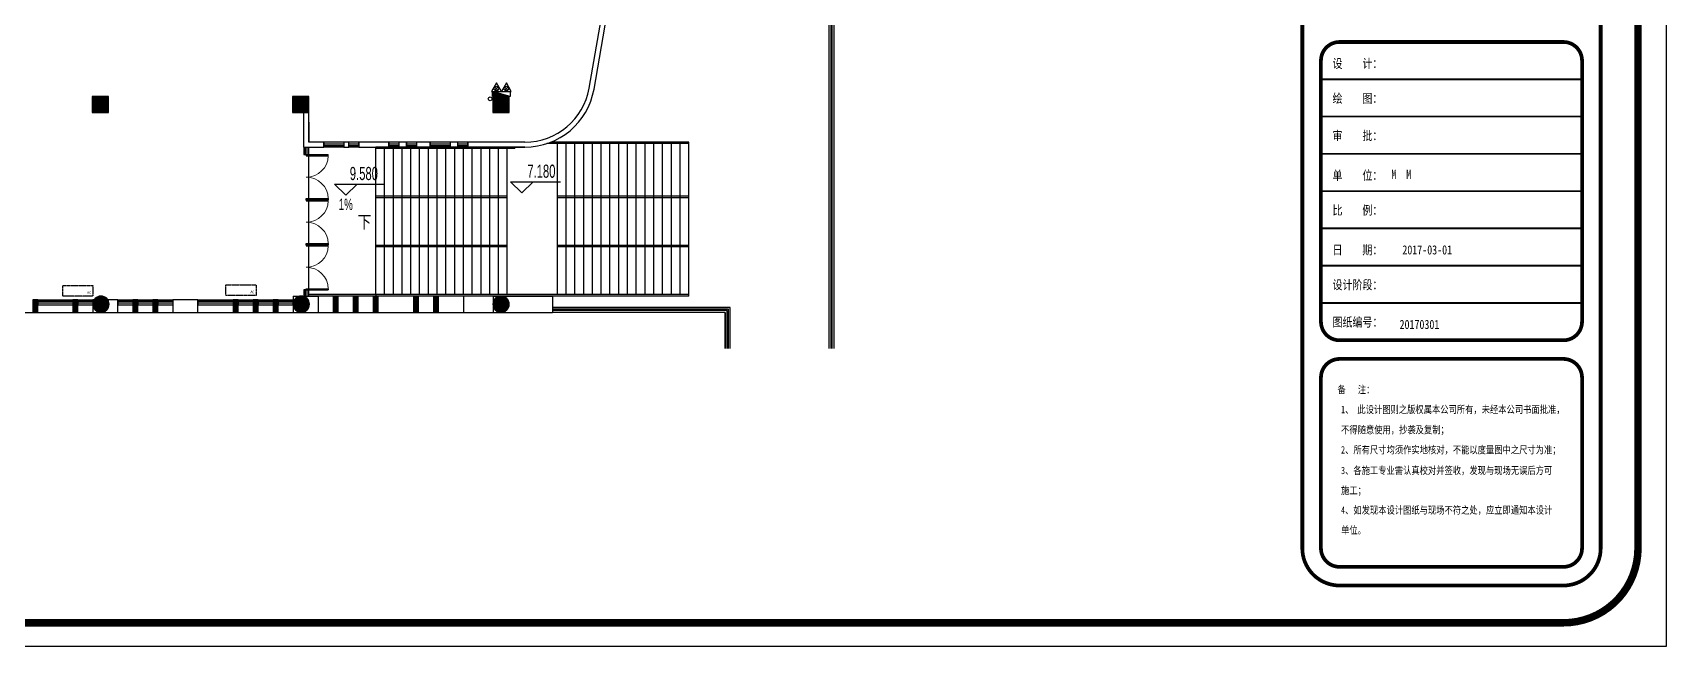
# Model space of a CAD drawing. Header units: inches. Extents: x 871252 to 1312932, y -88801 to 86720.
# Drawn here: x 1245302 to 1310527, y 11110 to 35617 of the extents above; entities that cross this region are included whole.
import ezdxf

# ---------------------------------------------------------------- set-up
doc = ezdxf.new("R2010")
doc.units = ezdxf.units.IN
doc.header["$MEASUREMENT"] = 0
doc.linetypes.add('DASH', pattern=[0.35, 0.25, -0.1])
for name, color, linetype in [('COLUMN', 6, 'Continuous'), ('CURTWALL', 4, 'Continuous'), ('DIM_ELEV', 3, 'Continuous'), ('DIM_SYMB', 3, 'Continuous'), ('EQUIP_消火栓', 7, 'Continuous'), ('EQUIP_灭火器', 7, 'Continuous'), ('HANDRAIL', 3, 'Continuous'), ('LG', 84, 'Continuous'), ('LVTRY', 6, 'Continuous'), ('PUB_HATCH', 8, 'Continuous'), ('PUB_TEXT', 151, 'Continuous'), ('STAIR', 6, 'Continuous'), ('VPIPE-消防', 1, 'Continuous'), ('WALL', 7, 'Continuous'), ('WINDOW', 3, 'Continuous'), ('外框', 7, 'Continuous'), ('空调', 205, 'Continuous')]:
    doc.layers.add(name, color=color, linetype=linetype)
doc.styles.add('_TCH_DIM', font='stylu.ttf')
doc.styles.add('HZ-1', font='MingLiU.ttf', dxfattribs={"width": 0.8})
doc.styles.add('宋体平面', font='', dxfattribs={"width": 0.8})
doc.styles.get('宋体平面').set_extended_font_data('SimSun')

# ---------------------------------------------------------------- blocks, each defined once
blk = doc.blocks.new('vhjkghkghkl')
at = {"layer": '空调', "linetype": 'DASH', "ltscale": 0.3}
blk.add_lwpolyline([(134071, 540199), (134071, 539779), (132871, 539779), (132871, 540199), (134071, 540199)], close=True, dxfattribs=at)
at = {"layer": '空调', "linetype": 'DASH', "ltscale": 0.3, "style": 'HZ-1'}
blk.add_text('AC', height=100, dxfattribs=at).set_placement((133846, 539867))
blk = doc.blocks.new('$TwtSys$00000434')
for p, q in [((-0.5, 0.5), (-0.5, -0.5)), ((-0.5, -0.5), (0.5, 0.5)), ((0.5, 0.5), (-0.5, 0.5)), ((0.5, -0.5), (0.5, 0.5)), ((-0.5, -0.5), (0.5, -0.5))]:
    blk.add_line(p, q)
blk.add_solid([(0.5, -0.5), (0.5, 0.5), (-0.5, -0.5)])
blk = doc.blocks.new('$TwtSys$00000545')
for p, q in [((0, 344), (-198, 0)), ((-198, 0), (198, 0)), ((-73, 36), (73, 182)), ((-73, 182), (73, 36)), ((198, 0), (0, 344))]:
    blk.add_line(p, q)
blk.add_circle((0, 109), 91.8)
blk = doc.blocks.new('$DorLib2D$00000002')
for p, q in [((-0.5, 0), (-0.5, 0.4875)), ((-0.475, 0.4875), (-0.5, 0.4875)), ((-0.475, 0), (-0.475, 0.4875)), ((0.475, 0), (0.475, 0.4875)), ((0.475, 0.4875), (0.5, 0.4875)), ((0.5, 0), (0.5, 0.4875)), ((-0.5, 0), (-0.475, 0)), ((0.5, 0), (0.475, 0))]:
    blk.add_line(p, q)
at = {"lineweight": 13}
for centre, start, end in [((-0.4875, 0), 0, 88.53072), ((0.4875, 0), 91.46928, 180)]:
    blk.add_arc(centre, 0.4875, start, end, dxfattribs=at)
blk = doc.blocks.new('$TCHSYS$WIN2D')
for p, q in [((-0.5, 0.5), (0.5, 0.5)), ((-0.5, 0.5), (-0.5, -0.5)), ((0.5, 0.5), (0.5, -0.5)), ((0.5, 0.167), (-0.5, 0.167)), ((0.5, -0.167), (-0.5, -0.167)), ((-0.5, -0.5), (0.5, -0.5))]:
    blk.add_line(p, q)

msp = doc.modelspace()

# ---------------------------------------------------------------- hatches: boundary and pattern name
at = {"layer": 'PUB_HATCH'}
for points in [[(1248327.3, 32422.4), (1248327.3, 33072.4), (1247677.3, 33072.4), (1247677.3, 32422.4)], [(1256327.1, 32422.4), (1256327.1, 33072.4), (1255677.1, 33072.4), (1255677.1, 32422.4)], [(1264327.1, 32422.4), (1264327.1, 33072.4), (1263677.1, 33072.4), (1263677.1, 32422.4)], [(1245502.2, 24447.4), (1245502.2, 24947.4), (1245302.2, 24947.4), (1245302.2, 24447.4)], [(1247102.2, 24447.4), (1247102.2, 24947.4), (1246902.2, 24947.4), (1246902.2, 24447.4)], [(1248352.2, 24772.4, 1), (1247702.2, 24772.4, 1)], [(1249502.2, 24447.4), (1249502.2, 24947.4), (1249302.2, 24947.4), (1249302.2, 24447.4)], [(1250302.2, 24447.4), (1250302.2, 24947.4), (1250102.2, 24947.4), (1250102.2, 24447.4)], [(1253502.2, 24447.4), (1253502.2, 24947.4), (1253302.2, 24947.4), (1253302.2, 24447.4)], [(1254302.2, 24447.4), (1254302.2, 24947.4), (1254102.2, 24947.4), (1254102.2, 24447.4)], [(1255102.2, 24447.4), (1255102.2, 24947.4), (1254902.2, 24947.4), (1254902.2, 24447.4)], [(1256352.1, 24772.4, 1), (1255702.1, 24772.4, 1)], [(1257502.2, 24447.4), (1257502.2, 25097.4), (1257302.2, 25097.4), (1257302.2, 24447.4)], [(1258302.2, 24447.4), (1258302.2, 25097.4), (1258102.2, 25097.4), (1258102.2, 24447.4)], [(1259102.2, 24447.4), (1259102.2, 25097.4), (1258902.2, 25097.4), (1258902.2, 24447.4)], [(1260702.2, 24447.4), (1260702.2, 25097.4), (1260502.2, 25097.4), (1260502.2, 24447.4)], [(1261502.2, 24447.4), (1261502.2, 25097.4), (1261302.2, 25097.4), (1261302.2, 24447.4)], [(1264327.1, 24772.4, 1), (1263677.1, 24772.4, 1)]]:
    msp.add_hatch(color=256, dxfattribs=at).paths.add_polyline_path(points)

# ---------------------------------------------------------------- linework, layer by layer
msp.add_line((1271501.9, 31187.4), (1271501.9, 31247.4))
at = {"layer": 'COLUMN'}
for p, q in [((1248327.3, 33072.4), (1247677.3, 33072.4)), ((1247677.3, 33072.4), (1247677.3, 32422.4)), ((1248327.3, 32422.4), (1248327.3, 33072.4)), ((1256327.1, 33072.4), (1255677.1, 33072.4)), ((1255677.1, 33072.4), (1255677.1, 32422.4)), ((1256327.1, 32422.4), (1256327.1, 33072.4)), ((1264327.1, 33072.4), (1263677.1, 33072.4)), ((1263677.1, 33072.4), (1263677.1, 32422.4)), ((1264327.1, 32422.4), (1264327.1, 33072.4)), ((1247677.3, 32422.4), (1248327.3, 32422.4)), ((1255677.1, 32422.4), (1256327.1, 32422.4)), ((1263677.1, 32422.4), (1264327.1, 32422.4)), ((1245502.2, 24947.4), (1245302.2, 24947.4)), ((1245302.2, 24947.4), (1245302.2, 24447.4)), ((1245502.2, 24447.4), (1245502.2, 24947.4)), ((1247102.2, 24947.4), (1246902.2, 24947.4)), ((1246902.2, 24947.4), (1246902.2, 24447.4)), ((1247102.2, 24447.4), (1247102.2, 24947.4)), ((1249502.2, 24947.4), (1249302.2, 24947.4)), ((1249302.2, 24947.4), (1249302.2, 24447.4)), ((1249502.2, 24447.4), (1249502.2, 24947.4)), ((1250302.2, 24947.4), (1250102.2, 24947.4)), ((1250102.2, 24947.4), (1250102.2, 24447.4)), ((1250302.2, 24447.4), (1250302.2, 24947.4)), ((1250902.2, 24947.4), (1250902.2, 24447.4)), ((1251902.2, 24947.4), (1250902.2, 24947.4)), ((1251902.2, 24447.4), (1251902.2, 24947.4)), ((1253502.2, 24947.4), (1253302.2, 24947.4)), ((1253302.2, 24947.4), (1253302.2, 24447.4)), ((1253502.2, 24447.4), (1253502.2, 24947.4)), ((1254302.2, 24947.4), (1254102.2, 24947.4)), ((1254102.2, 24947.4), (1254102.2, 24447.4)), ((1254302.2, 24447.4), (1254302.2, 24947.4)), ((1255102.2, 24947.4), (1254902.2, 24947.4)), ((1254902.2, 24947.4), (1254902.2, 24447.4)), ((1255102.2, 24447.4), (1255102.2, 24947.4)), ((1257502.2, 25097.4), (1257302.2, 25097.4)), ((1257302.2, 25097.4), (1257302.2, 24447.4)), ((1257502.2, 24447.4), (1257502.2, 25097.4)), ((1258302.2, 25097.4), (1258102.2, 25097.4)), ((1258102.2, 25097.4), (1258102.2, 24447.4)), ((1258302.2, 24447.4), (1258302.2, 25097.4)), ((1259102.2, 25097.4), (1258902.2, 25097.4)), ((1258902.2, 25097.4), (1258902.2, 24447.4)), ((1259102.2, 24447.4), (1259102.2, 25097.4)), ((1260702.2, 25097.4), (1260502.2, 25097.4)), ((1260502.2, 25097.4), (1260502.2, 24447.4)), ((1260702.2, 24447.4), (1260702.2, 25097.4)), ((1261502.2, 25097.4), (1261302.2, 25097.4)), ((1261302.2, 25097.4), (1261302.2, 24447.4)), ((1261502.2, 24447.4), (1261502.2, 25097.4)), ((1262502.2, 25097.4), (1262502.2, 24447.4)), ((1263702.2, 25097.4), (1262502.2, 25097.4)), ((1263702.2, 24447.4), (1263702.2, 25097.4)), ((1245302.2, 24447.4), (1245502.2, 24447.4)), ((1246902.2, 24447.4), (1247102.2, 24447.4)), ((1249302.2, 24447.4), (1249502.2, 24447.4)), ((1250102.2, 24447.4), (1250302.2, 24447.4)), ((1250902.2, 24447.4), (1251902.2, 24447.4)), ((1253302.2, 24447.4), (1253502.2, 24447.4)), ((1254102.2, 24447.4), (1254302.2, 24447.4)), ((1254902.2, 24447.4), (1255102.2, 24447.4)), ((1257302.2, 24447.4), (1257502.2, 24447.4)), ((1258102.2, 24447.4), (1258302.2, 24447.4)), ((1258902.2, 24447.4), (1259102.2, 24447.4)), ((1260502.2, 24447.4), (1260702.2, 24447.4)), ((1261302.2, 24447.4), (1261502.2, 24447.4)), ((1262502.2, 24447.4), (1263702.2, 24447.4))]:
    msp.add_line(p, q, dxfattribs=at)
for centre, start, end in [((1248027.2, 24772.4), 0, 180), ((1256027.1, 24772.4), 0, 180), ((1264002.1, 24772.4), 0, 180), ((1248027.2, 24772.4), 180, 0), ((1256027.1, 24772.4), 180, 0), ((1264002.1, 24772.4), 180, 0)]:
    msp.add_arc(centre, 325, start, end, dxfattribs=at)
at = {"layer": 'CURTWALL'}
for p, q in [((1256127.1, 31047.4), (1256127.1, 30747.4)), ((1256127.1, 30747.4), (1256327.1, 30747.4)), ((1256193.8, 30747.4), (1256193.8, 31047.4)), ((1256260.5, 30747.4), (1256260.5, 31047.4)), ((1256327.1, 30747.4), (1256327.1, 31047.4)), ((1256327.1, 25347.4), (1256127.1, 25347.4)), ((1256127.1, 25347.4), (1256127.1, 25097.4)), ((1256127.1, 25097.4), (1256327.1, 25097.4)), ((1256193.8, 25097.4), (1256193.8, 25347.4)), ((1256260.5, 25097.4), (1256260.5, 25347.4)), ((1256327.1, 25097.4), (1256327.1, 25347.4))]:
    msp.add_line(p, q, dxfattribs=at)
at = {"layer": 'DIM_ELEV'}
for p, q in [((1257806.8, 29122.6), (1257356.8, 29572.6)), ((1257356.8, 29572.6), (1259352.4, 29572.6)), ((1257806.8, 29122.6), (1258256.8, 29572.6)), ((1264829.3, 29214.8), (1264379.3, 29664.8)), ((1264379.3, 29664.8), (1266374.9, 29664.8)), ((1264829.3, 29214.8), (1265279.3, 29664.8))]:
    msp.add_line(p, q, dxfattribs=at)
at = {"layer": 'DIM_SYMB'}
for points in [[(1257311, 28396.6, 0, 0, 0), (1257813.1, 28396.6, 104, 0, 0), (1258203.1, 28396.6, 0, 0, 0)], [(1258653.2, 28067.4, 0, 0, 0), (1271037, 28067.4, 120, 0, 0), (1271487, 28067.4, 0, 0, 0)]]:
    msp.add_lwpolyline(points, format="xyseb", dxfattribs=at)
at = {"layer": 'HANDRAIL'}
for p, q in [((1264956.2, 31047.4), (1259001.9, 31047.4)), ((1259001.9, 30987.4), (1259001.9, 31047.4)), ((1264557, 30987.4), (1259001.9, 30987.4)), ((1264557, 30987.4), (1264557, 31047.4)), ((1271501.9, 31187.4), (1265830.5, 31187.4)), ((1271501.9, 31247.4), (1265995.4, 31247.4)), ((1271501.9, 31187.4), (1271501.9, 31247.4)), ((1264251.9, 29087.4), (1259001.9, 29087.4)), ((1259001.9, 29027.4), (1259001.9, 29087.4)), ((1264251.9, 29027.4), (1259001.9, 29027.4)), ((1271501.9, 29087.4), (1266251.9, 29087.4)), ((1271501.9, 29027.4), (1266251.9, 29027.4)), ((1271501.9, 29027.4), (1271501.9, 29087.4)), ((1264251.9, 27117.4), (1259001.9, 27117.4)), ((1259001.9, 27057.4), (1259001.9, 27117.4)), ((1264251.9, 27057.4), (1259001.9, 27057.4)), ((1271501.9, 27117.4), (1266251.9, 27117.4)), ((1271501.9, 27057.4), (1266251.9, 27057.4)), ((1271501.9, 27057.4), (1271501.9, 27117.4)), ((1271501.9, 25157.4), (1256327.1, 25157.4)), ((1256327.1, 25097.4), (1256327.1, 25157.4)), ((1262502.2, 25097.4), (1256327.1, 25097.4)), ((1264002.1, 25097.4), (1263702.2, 25097.4)), ((1271501.9, 25097.4), (1264002.1, 25097.4)), ((1271501.9, 25097.4), (1271501.9, 25157.4))]:
    msp.add_line(p, q, dxfattribs=at)
msp.add_lwpolyline([(1259001.9, 25157.4), (1259001.9, 25097.4)], dxfattribs=at)
at = {"layer": 'LG', "color": 251}
for p, q in [((1277177.2, 22997.2), (1277177.2, 64297.4)), ((1277227.2, 22997.2), (1277227.2, 64297.4)), ((1273077.2, 24572.4), (1266052, 24572.4)), ((1273027.2, 24522.4), (1266052, 24522.4)), ((1273027.2, 22997.2), (1273027.2, 24522.4)), ((1273077.2, 22997.2), (1273077.2, 24572.4))]:
    msp.add_line(p, q, dxfattribs=at)
at = {"layer": 'LVTRY', "linetype": 'ByBlock'}
for p, q in [((1256327.1, 32046.9), (1256327.1, 31247.4)), ((1256327.1, 31247.4), (1256327.1, 31847.4))]:
    msp.add_line(p, q, dxfattribs=at)
at = {"layer": 'LVTRY'}
msp.add_lwpolyline([(1256327.1, 31957.4), (1256327.1, 31247.4)], dxfattribs=at)
at = {"layer": 'STAIR', "color": 251}
for p, q in [((1277102.2, 22997.2), (1277102.2, 64297.4)), ((1277302.2, 22997.2), (1277302.2, 64297.4)), ((1273152.2, 24647.4), (1266052, 24647.4)), ((1272952.2, 24447.4), (1266052, 24447.4)), ((1272952.2, 24447.4), (1272952.2, 22997.2)), ((1272952.2, 22997.2), (1272952.2, 24447.4)), ((1273152.2, 22997.2), (1273152.2, 24647.4))]:
    msp.add_line(p, q, dxfattribs=at)
at = {"layer": 'STAIR'}
for p, q in [((1264251.9, 31047.4), (1259001.9, 31047.4)), ((1259001.9, 30987.4), (1259001.9, 31047.4)), ((1259001.9, 25157.4), (1259001.9, 30987.4)), ((1259351.9, 25157.4), (1259351.9, 30987.4)), ((1259701.9, 25157.4), (1259701.9, 30987.4)), ((1260051.9, 25157.4), (1260051.9, 30987.4)), ((1260401.9, 25157.4), (1260401.9, 30987.4)), ((1260751.9, 25157.4), (1260751.9, 30987.4)), ((1261101.9, 25157.4), (1261101.9, 30987.4)), ((1261451.9, 25157.4), (1261451.9, 30987.4)), ((1261801.9, 25157.4), (1261801.9, 30987.4)), ((1262151.9, 25157.4), (1262151.9, 30987.4)), ((1262501.9, 25157.4), (1262501.9, 30987.4)), ((1262851.9, 25157.4), (1262851.9, 30987.4)), ((1263201.9, 25157.4), (1263201.9, 30987.4)), ((1263551.9, 25157.4), (1263551.9, 30987.4)), ((1263901.9, 25157.4), (1263901.9, 30987.4)), ((1264251.9, 25157.4), (1264251.9, 30987.4)), ((1266251.9, 25157.4), (1266251.9, 31187.4)), ((1266601.9, 25157.4), (1266601.9, 31187.4)), ((1266951.9, 25157.4), (1266951.9, 31187.4)), ((1267301.9, 25157.4), (1267301.9, 31187.4)), ((1267651.9, 25157.4), (1267651.9, 31187.4)), ((1268001.9, 25157.4), (1268001.9, 31187.4)), ((1268351.9, 25157.4), (1268351.9, 31187.4)), ((1268701.9, 25157.4), (1268701.9, 31187.4)), ((1269051.9, 25157.4), (1269051.9, 31187.4)), ((1269401.9, 25157.4), (1269401.9, 31187.4)), ((1269751.9, 25157.4), (1269751.9, 31187.4)), ((1270101.9, 25157.4), (1270101.9, 31187.4)), ((1270451.9, 25157.4), (1270451.9, 31187.4)), ((1270801.9, 25157.4), (1270801.9, 31187.4)), ((1271151.9, 25157.4), (1271151.9, 31187.4)), ((1271501.9, 31187.4), (1271501.9, 31247.4)), ((1271501.9, 25157.4), (1271501.9, 31187.4)), ((1262502.2, 25097.4), (1256702.2, 25097.4)), ((1260102.2, 25097.4), (1259001.9, 25097.4)), ((1263828.9, 25097.4), (1263702.2, 25097.4)), ((1264251.9, 25097.4), (1264175.3, 25097.4)), ((1271501.9, 25097.4), (1266251.9, 25097.4)), ((1271501.9, 25097.4), (1271501.9, 25157.4))]:
    msp.add_line(p, q, dxfattribs=at)
msp.add_lwpolyline([(1243702.2, 24447.4), (1262502.2, 24447.4)], dxfattribs=at)
at = {"layer": 'VPIPE-消防', "linetype": 'Continuous'}
msp.add_circle((1263565.7, 32972.8), 75, dxfattribs=at)
at = {"layer": 'WALL'}
for p, q in [((1267516.7, 33395.9), (1268000.2, 36137.8)), ((1267713.7, 33361.2), (1268231.9, 36300)), ((1256127.1, 31047.4), (1256127.1, 32422.4)), ((1256327.1, 31247.4), (1256327.1, 32422.4)), ((1256127.1, 31047.4), (1256927.1, 31047.4)), ((1256927.1, 31247.4), (1256327.1, 31247.4)), ((1256927.1, 31047.4), (1256927.1, 31247.4)), ((1257927.1, 31247.4), (1257727.1, 31247.4)), ((1257727.1, 31247.4), (1257727.1, 31047.4)), ((1257727.1, 31047.4), (1257927.1, 31047.4)), ((1257927.1, 31047.4), (1257927.1, 31247.4)), ((1259527.1, 31247.4), (1258327.1, 31247.4)), ((1258327.1, 31247.4), (1258327.1, 31047.4)), ((1258327.1, 31047.4), (1259527.1, 31047.4)), ((1259527.1, 31047.4), (1259527.1, 31247.4)), ((1260227.1, 31247.4), (1259927.1, 31247.4)), ((1259927.1, 31247.4), (1259927.1, 31047.4)), ((1259927.1, 31047.4), (1260227.1, 31047.4)), ((1260227.1, 31047.4), (1260227.1, 31247.4)), ((1261177.1, 31247.4), (1260627.1, 31247.4)), ((1260627.1, 31247.4), (1260627.1, 31047.4)), ((1260627.1, 31047.4), (1261177.1, 31047.4)), ((1261177.1, 31047.4), (1261177.1, 31247.4)), ((1262277.1, 31247.4), (1261977.1, 31247.4)), ((1261977.1, 31247.4), (1261977.1, 31047.4)), ((1261977.1, 31047.4), (1262277.1, 31047.4)), ((1262277.1, 31047.4), (1262277.1, 31247.4)), ((1264956.2, 31247.4), (1262677.1, 31247.4)), ((1262677.1, 31247.4), (1262677.1, 31047.4)), ((1262677.1, 31047.4), (1264956.2, 31047.4)), ((1247753.3, 24947.4), (1247702.2, 24947.4)), ((1247702.2, 24947.4), (1247702.2, 24772.4)), ((1248702.2, 24947.4), (1248301.1, 24947.4)), ((1248702.2, 24747.4), (1248702.2, 24947.4)), ((1255702.2, 25097.4), (1256024.1, 25097.4)), ((1255702.2, 25097.4), (1255702.2, 24779.2)), ((1255702.2, 24747.4), (1255702.2, 24947.4)), ((1256030.1, 25097.4), (1256702.2, 25097.4)), ((1256702.2, 25097.4), (1256702.2, 24447.4)), ((1263702.2, 25097.4), (1264002.1, 25097.4)), ((1264002.1, 25097.4), (1266052, 25097.4)), ((1266052, 25097.4), (1266052, 24447.4)), ((1247702.2, 24772.4), (1247702.2, 24747.4)), ((1247702.2, 24747.4), (1247702.2, 24447.4)), ((1247702.2, 24447.4), (1248702.2, 24447.4)), ((1248702.2, 24447.4), (1248702.2, 24747.4)), ((1255702.2, 24765.6), (1255702.2, 24447.4)), ((1255702.2, 24447.4), (1256027.1, 24447.4)), ((1256027.1, 24447.4), (1256702.2, 24447.4)), ((1263702.2, 24447.4), (1264002.1, 24447.4)), ((1264002.1, 24447.4), (1266052, 24447.4))]:
    msp.add_line(p, q, dxfattribs=at)
for radius in [2600, 2800]:
    msp.add_arc((1264956.2, 33847.4), radius, 270, 350, dxfattribs=at)
at = {"layer": 'WINDOW'}
for p, q in [((1256327.1, 28947.4), (1256327.1, 30747.4)), ((1256327.1, 27147.4), (1256327.1, 28947.4)), ((1256327.1, 25347.4), (1256327.1, 27147.4))]:
    msp.add_line(p, q, dxfattribs=at)
at = {"layer": '外框', "lineweight": -2}
for p, q in [((1310526.5, 82505.6), (1310526.5, 11109.7)), ((1310526.5, 11109.7), (1208641.9, 11109.7))]:
    msp.add_line(p, q, dxfattribs=at)
for points, const_width in [([(1212600.3, 12049.4), (1306416.7, 12049.4, 0.4142136), (1309395, 15027.7), (1309395, 78562.6, 0.4142136), (1306416.7, 81540.9), (1212600.3, 81540.9, 0.4142136), (1209622, 78562.6), (1209622, 15027.7, 0.4142136)], 297.8), ([(1297481.8, 13538.6), (1306416.7, 13538.6, 0.4142136), (1307905.9, 15027.7), (1307905.9, 78562.6, 0.4142136), (1306416.7, 80051.7), (1297481.8, 80051.7, 0.4142136), (1295992.7, 78562.6), (1295992.7, 15027.7, 0.4142136)], 148.9), ([(1297481.8, 23331.4), (1306416.7, 23331.4, 0.4142136), (1307161.3, 24075.9), (1307161.3, 34500, 0.4142136), (1306416.7, 35244.6), (1297481.8, 35244.6, 0.4142136), (1296737.3, 34500), (1296737.3, 24075.9, 0.4142136)], 148.9), ([(1297481.8, 14283.1), (1306416.7, 14283.1, 0.4142136), (1307161.3, 15027.7), (1307161.3, 21842.2, 0.4142136), (1306416.7, 22586.8), (1297481.8, 22586.8, 0.4142136), (1296737.3, 21842.2), (1296737.3, 15027.7, 0.4142136)], 148.9)]:
    msp.add_lwpolyline(points, format="xyb", close=True, dxfattribs=dict(at, const_width=const_width))
at = {"layer": '外框', "lineweight": -2, "const_width": 74.5}
for points in [[(1296737.3, 33755.4), (1307161.3, 33755.4)], [(1296737.3, 32266.3), (1307161.3, 32266.3)], [(1296737.3, 30777.1), (1307161.3, 30777.1)], [(1296737.3, 29288), (1307161.3, 29288)], [(1296737.3, 27798.8), (1307161.3, 27798.8)], [(1296737.3, 26309.7), (1307161.3, 26309.7)], [(1296737.3, 24820.5), (1307161.3, 24820.5)]]:
    msp.add_lwpolyline(points, dxfattribs=at)

# ---------------------------------------------------------------- block references
at = {"layer": 'EQUIP_消火栓', "color": 8, "xscale": -700, "yscale": 200, "zscale": 700}
msp.add_blockref('$TwtSys$00000434', (1264015.7, 33172.8), dxfattribs=at)
at = {"layer": 'EQUIP_灭火器'}
for p in [(1263817.3, 33272.8), (1264214, 33272.8)]:
    msp.add_blockref('$TwtSys$00000545', p, dxfattribs=at)
at = {"layer": 'WINDOW', "xscale": -1800, "yscale": -1800, "zscale": -1800, "rotation": 90}
for p in [(1256227.1, 29847.4), (1256227.1, 28047.4), (1256227.1, 26247.4)]:
    msp.add_blockref('$DorLib2D$00000002', p, dxfattribs=at)
at = {"layer": 'WINDOW'}
for p, xscale, yscale, zscale in [((1257327.1, 31147.4), -800, 200, -800), ((1258127.1, 31147.4), -400, -200, -400), ((1259727.1, 31147.4), -400, 200, -400), ((1260427.1, 31147.4), -400, 200, -400), ((1261577.1, 31147.4), -800, 200, -800), ((1262477.1, 31147.4), -400, -200, -400), ((1246202.2, 24847.4), 1400, 200, 1400), ((1247402.2, 24847.4), 600, 200, 600), ((1249002.2, 24847.4), 600, 200, 600), ((1249802.2, 24847.4), 600, 200, 600), ((1250602.2, 24847.4), 600, 200, 600), ((1252602.2, 24847.4), 1400, 200, 1400), ((1253802.2, 24847.4), 600, 200, 600), ((1254602.2, 24847.4), 600, 200, 600), ((1255402.2, 24847.4), 600, 200, 600)]:
    msp.add_blockref('$TCHSYS$WIN2D', p, dxfattribs=dict(at, xscale=xscale, yscale=yscale, zscale=zscale))
at = {"layer": '空调'}
for p in [(1113633.2, -514680), (1120149.7, -514656.5)]:
    msp.add_blockref('vhjkghkghkl', p, dxfattribs=at)

# ---------------------------------------------------------------- texts
at = {"layer": 'PUB_TEXT', "style": '_TCH_DIM'}
for s, height, width, p in [('9.580', 525, 0.64, (1257963.4, 29730.1)), ('7.180', 525, 0.64, (1265049.9, 29822.3)), ('1%', 455, 0.64, (1257521.3, 28533.1)), ('下', 506.4, 0.8, (1258267.8, 27804.9))]:
    msp.add_text(s, height=height, dxfattribs=dict(at, width=width)).set_placement(p)
at = {"layer": '外框', "lineweight": -2, "style": '宋体平面', "width": 0.8}
for s, height, p in [('设    计：', 364.7, (1297200.1, 34205.8)), ('绘    图：', 364.7, (1297200.1, 32812.4)), ('审    批：', 364.7, (1297200.1, 31323.2)), ('单    位：', 364.7, (1297200.1, 29738.4)), ('M  M', 364.7, (1299548.9, 29774.8)), ('比    例：', 364.7, (1297200.1, 28344.9)), ('日    期：', 364.7, (1297200.1, 26760.1)), ('2017-03-01', 364.7, (1299987.3, 26760.1)), ('设计阶段：', 364.7, (1297200.1, 25366.6)), ('图纸编号：', 364.7, (1297200.1, 23877.5)), ('20170301', 364.7, (1299876.2, 23781.8)), ('备   注：', 295.41, (1297396.3, 21213.4)), ('1、 此设计图则之版权属本公司所有，未经本公司书面批准，', 295.407, (1297540, 20420.5)), ('不得随意使用，抄袭及复制；', 295.407, (1297540, 19609.9)), ('2、所有尺寸均须作实地核对，不能以度量图中之尺寸为准；', 295.407, (1297540, 18809.9)), ('3、各施工专业需认真校对并签收，发现与现场无误后方可', 295.407, (1297540, 17987.1)), ('施工；', 295.41, (1297540, 17186.8)), ('4、如发现本设计图纸与现场不符之处，应立即通知本设计', 295.407, (1297540, 16402.2)), ('单位。', 295.41, (1297540, 15601.8))]:
    msp.add_text(s, height=height, dxfattribs=at).set_placement(p)

doc.saveas('drawing.dxf')
